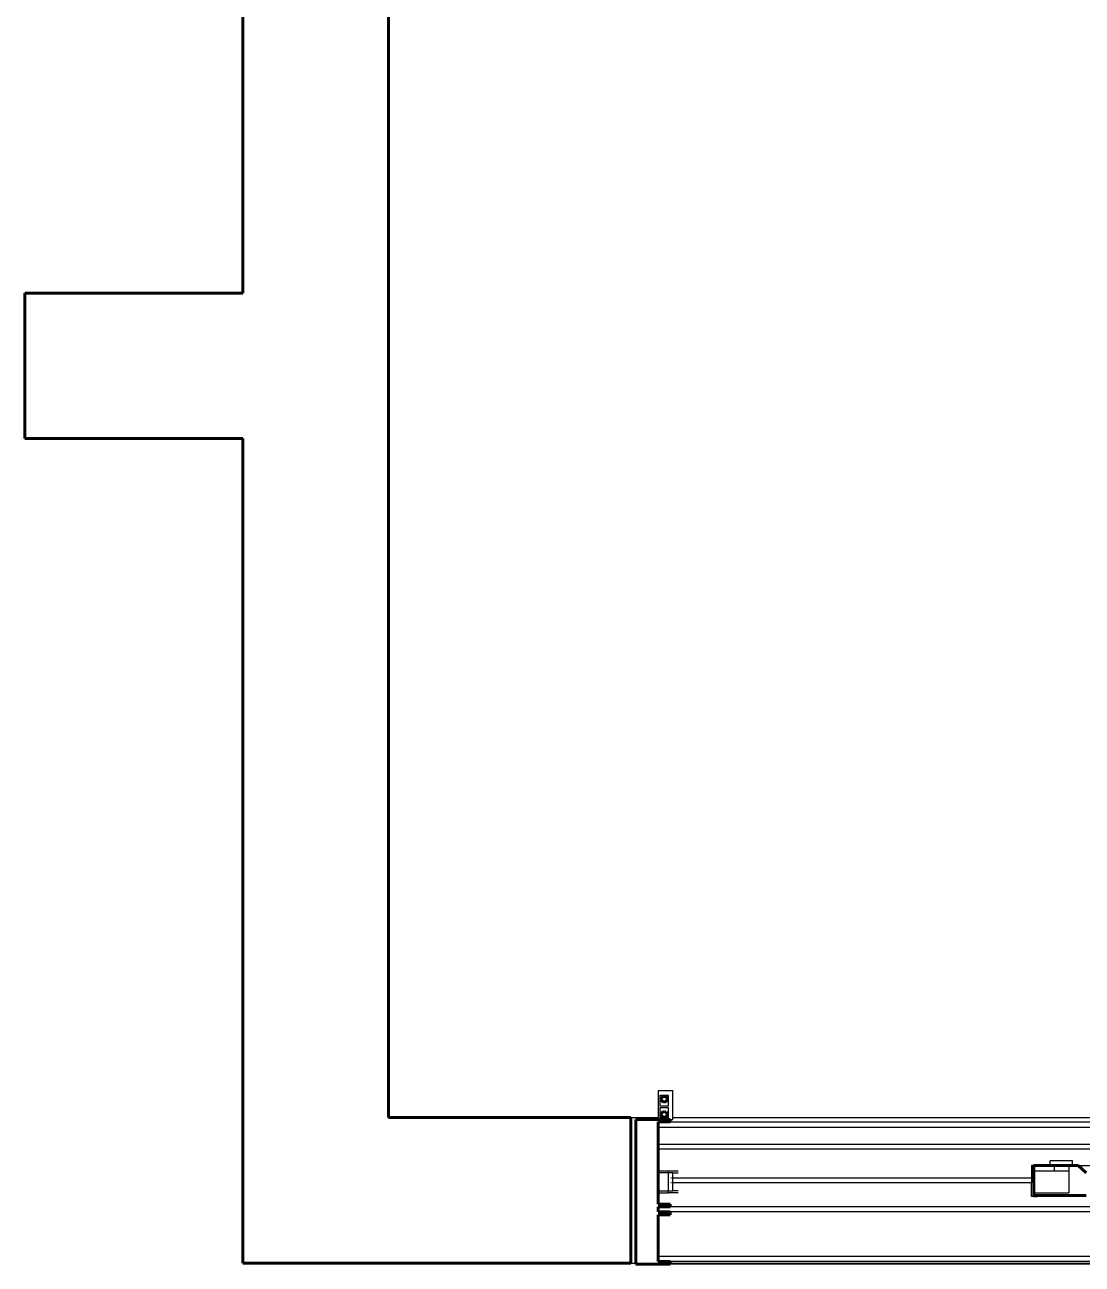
# Model space of a CAD drawing. Header units: metres. Extents: x 54.3 to 102.1, y 17 to 45.8.
# Drawn here: x 57.196 to 58.287, y 26.354 to 27.631 of the extents above; entities that cross this region are included whole.
import ezdxf

# ---------------------------------------------------------------- set-up
doc = ezdxf.new("R2010")
doc.units = ezdxf.units.M
doc.layers.add('A-WALL', color=6, linetype='Continuous', lineweight=60)

msp = doc.modelspace()

# ---------------------------------------------------------------- linework, layer by layer
for p, q in [((57.8496, 26.5325), (57.8644, 26.5325)), ((57.8496, 26.5325), (57.8496, 26.5048)), ((57.8601, 26.5275), (57.8512, 26.5275)), ((57.8512, 26.5275), (57.8512, 26.5167)), ((57.8601, 26.5167), (57.8601, 26.5275)), ((57.8644, 26.5048), (57.8644, 26.5325)), ((57.8512, 26.5221), (57.8513, 26.5221)), ((57.8512, 26.5167), (57.8601, 26.5167)), ((57.8512, 26.5152), (57.8512, 26.5044)), ((57.8512, 26.5152), (57.8601, 26.5152)), ((57.8601, 26.5044), (57.8601, 26.5152)), ((57.8212, 26.5048), (57.8496, 26.5048)), ((57.8496, 26.5029), (57.8496, 26.5048)), ((57.8512, 26.5044), (57.8601, 26.5044)), ((57.8617, 26.5029), (57.8644, 26.5029)), ((57.8644, 26.5048), (59.4212, 26.5048)), ((57.8644, 26.5029), (57.8644, 26.5048)), ((57.8496, 26.4948), (59.1647, 26.4948)), ((57.8617, 26.5002), (59.3864, 26.5002)), ((58.4304, 26.477), (57.8496, 26.477)), ((58.4304, 26.4722), (57.8496, 26.4722)), ((58.2368, 26.4552), (58.2345, 26.4552)), ((58.2345, 26.4552), (58.2345, 26.4422)), ((58.2539, 26.4552), (58.2539, 26.4605)), ((58.2539, 26.4605), (58.2769, 26.4605)), ((58.2578, 26.4552), (58.2578, 26.4498)), ((58.273, 26.4552), (58.273, 26.4498)), ((58.2769, 26.4552), (58.2769, 26.4605)), ((58.2825, 26.4552), (58.9653, 26.4552)), ((57.8496, 26.4498), (57.8599, 26.4498)), ((57.8599, 26.4476), (57.8496, 26.4476)), ((57.8599, 26.4498), (57.8599, 26.4476)), ((57.8599, 26.4498), (57.8701, 26.4498)), ((57.8599, 26.4476), (57.8599, 26.4293)), ((57.8646, 26.4476), (57.8599, 26.4476)), ((57.8632, 26.4421), (57.8625, 26.4421)), ((57.8643, 26.4421), (57.8638, 26.4421)), ((57.8646, 26.4421), (57.8645, 26.4421)), ((57.8646, 26.4421), (57.8646, 26.4476)), ((57.8646, 26.4476), (57.8701, 26.4476)), ((58.2345, 26.4422), (57.8646, 26.4421)), ((57.8646, 26.4373), (57.8646, 26.4421)), ((58.2345, 26.4422), (58.2345, 26.4383)), ((58.2345, 26.4383), (58.2345, 26.4374)), ((58.2368, 26.4498), (58.2578, 26.4498)), ((58.2368, 26.4423), (58.2369, 26.4423)), ((58.2368, 26.4411), (58.2369, 26.4411)), ((58.2369, 26.4423), (58.2369, 26.4411)), ((58.2369, 26.4355), (58.2369, 26.4411)), ((58.2578, 26.4498), (58.273, 26.4498)), ((58.273, 26.4498), (58.273, 26.4271)), ((57.8496, 26.4293), (57.8599, 26.4293)), ((57.8496, 26.4271), (57.8599, 26.4271)), ((57.8599, 26.4271), (57.8599, 26.4293)), ((57.8599, 26.4293), (57.8646, 26.4293)), ((57.8701, 26.4271), (57.8599, 26.4271)), ((57.8632, 26.4373), (57.8625, 26.4373)), ((57.8643, 26.4373), (57.8638, 26.4373)), ((57.8646, 26.4373), (57.8645, 26.4373)), ((58.2345, 26.4374), (57.8646, 26.4373)), ((57.8646, 26.4293), (57.8646, 26.4373)), ((57.8701, 26.4293), (57.8646, 26.4293)), ((58.2345, 26.4374), (58.2345, 26.4373)), ((58.2345, 26.4232), (58.2345, 26.4373)), ((58.2368, 26.4355), (58.2369, 26.4355)), ((58.2368, 26.4344), (58.2369, 26.4344)), ((58.2368, 26.4271), (58.2573, 26.4271)), ((58.2369, 26.4344), (58.2369, 26.4355)), ((58.2573, 26.4271), (58.2578, 26.4271)), ((58.2578, 26.4271), (58.273, 26.4271)), ((59.3864, 26.4127), (57.8617, 26.4127)), ((58.2368, 26.4232), (58.2345, 26.4232)), ((58.2368, 26.4245), (58.2368, 26.4232)), ((58.2368, 26.4232), (58.2402, 26.4232)), ((59.3864, 26.4075), (57.8617, 26.4075)), ((59.3984, 26.3616), (57.8496, 26.3616)), ((57.8212, 26.3548), (57.8265, 26.3548)), ((57.8265, 26.3548), (57.8617, 26.3548)), ((59.3864, 26.3563), (57.8617, 26.3563)), ((57.8617, 26.3548), (59.3864, 26.3548)), ((59.3864, 26.3536), (57.8617, 26.3536))]:
    msp.add_line(p, q)
at = {"layer": 'A-WALL'}
for p, q in [((57.4212, 27.3548), (57.4212, 31.5288)), ((57.5712, 31.5288), (57.5712, 27.3548)), ((57.4212, 27.3548), (57.1962, 27.3548)), ((57.1962, 27.3548), (57.1962, 27.2048)), ((57.5712, 27.3548), (57.5712, 27.2048)), ((57.1962, 27.2048), (57.4212, 27.2048)), ((57.4212, 26.3548), (57.4212, 27.2048)), ((57.5712, 27.2048), (57.5712, 26.5048)), ((57.8526, 26.5237), (57.8527, 26.5245)), ((57.8527, 26.523), (57.8526, 26.5237)), ((57.8527, 26.5245), (57.853, 26.5252)), ((57.853, 26.5223), (57.8527, 26.523)), ((57.853, 26.5252), (57.8535, 26.5258)), ((57.8535, 26.5217), (57.853, 26.5223)), ((57.8535, 26.5258), (57.8541, 26.5262)), ((57.8541, 26.5212), (57.8535, 26.5217)), ((57.8541, 26.5262), (57.8549, 26.5265)), ((57.8549, 26.5209), (57.8541, 26.5212)), ((57.8549, 26.5265), (57.8557, 26.5266)), ((57.8557, 26.5208), (57.8549, 26.5209)), ((57.8557, 26.5266), (57.8565, 26.5265)), ((57.8565, 26.5209), (57.8557, 26.5208)), ((57.8565, 26.5265), (57.8572, 26.5262)), ((57.8572, 26.5212), (57.8565, 26.5209)), ((57.8572, 26.5262), (57.8578, 26.5258)), ((57.8578, 26.5217), (57.8572, 26.5212)), ((57.8578, 26.5258), (57.8583, 26.5252)), ((57.8583, 26.5223), (57.8578, 26.5217)), ((57.8583, 26.5252), (57.8586, 26.5245)), ((57.8586, 26.523), (57.8583, 26.5223)), ((57.8586, 26.5245), (57.8588, 26.5237)), ((57.8588, 26.5237), (57.8586, 26.523)), ((57.5712, 26.5048), (57.8212, 26.5048)), ((57.8212, 26.5048), (57.8212, 26.3548)), ((57.8265, 26.5029), (57.8496, 26.5029)), ((57.8265, 26.5029), (57.8265, 26.3548)), ((57.8496, 26.5029), (57.8617, 26.5029)), ((57.8526, 26.508), (57.8527, 26.5087)), ((57.8527, 26.5073), (57.8526, 26.508)), ((57.8527, 26.5087), (57.853, 26.5094)), ((57.853, 26.5066), (57.8527, 26.5073)), ((57.853, 26.5094), (57.8535, 26.51)), ((57.8535, 26.506), (57.853, 26.5066)), ((57.8535, 26.51), (57.8541, 26.5105)), ((57.8541, 26.5055), (57.8535, 26.506)), ((57.8541, 26.5105), (57.8549, 26.5108)), ((57.8549, 26.5052), (57.8541, 26.5055)), ((57.8549, 26.5108), (57.8557, 26.5109)), ((57.8557, 26.5051), (57.8549, 26.5052)), ((57.8557, 26.5109), (57.8564, 26.5108)), ((57.8564, 26.5052), (57.8557, 26.5051)), ((57.8564, 26.5108), (57.8572, 26.5105)), ((57.8572, 26.5055), (57.8564, 26.5052)), ((57.8572, 26.5105), (57.8578, 26.51)), ((57.8578, 26.506), (57.8572, 26.5055)), ((57.8578, 26.51), (57.8583, 26.5094)), ((57.8583, 26.5066), (57.8578, 26.506)), ((57.8583, 26.5094), (57.8586, 26.5087)), ((57.8586, 26.5073), (57.8583, 26.5066)), ((57.8586, 26.5087), (57.8587, 26.508)), ((57.8587, 26.508), (57.8586, 26.5073)), ((57.8617, 26.5002), (57.8617, 26.5029)), ((57.8617, 26.5002), (57.8496, 26.5002)), ((57.8496, 26.5002), (57.8496, 26.4948)), ((57.8496, 26.477), (57.8496, 26.4948)), ((57.8496, 26.4722), (57.8496, 26.477)), ((57.8496, 26.4498), (57.8496, 26.4722)), ((58.2368, 26.4552), (58.2368, 26.4498)), ((58.2539, 26.4552), (58.2368, 26.4552)), ((58.2539, 26.4552), (58.2578, 26.4552)), ((58.2578, 26.4552), (58.273, 26.4552)), ((58.273, 26.4552), (58.2769, 26.4552)), ((58.2825, 26.4552), (58.2769, 26.4552)), ((58.2907, 26.4477), (58.2825, 26.4552)), ((57.8496, 26.4498), (57.8496, 26.4476)), ((57.8496, 26.4293), (57.8496, 26.4476)), ((58.2368, 26.4498), (58.2368, 26.4423)), ((58.2368, 26.4423), (58.2368, 26.4411)), ((58.2368, 26.4411), (58.2368, 26.4355)), ((57.8496, 26.4293), (57.8496, 26.4271)), ((57.8496, 26.4155), (57.8496, 26.4271)), ((58.2368, 26.4355), (58.2368, 26.4344)), ((58.2368, 26.4344), (58.2368, 26.4271)), ((58.2368, 26.4271), (58.2368, 26.4245)), ((57.8617, 26.4155), (57.8496, 26.4155)), ((57.8617, 26.4127), (57.8496, 26.4127)), ((57.8496, 26.4127), (57.8496, 26.4075)), ((57.8617, 26.4127), (57.8617, 26.4155)), ((58.2907, 26.4245), (58.2368, 26.4245)), ((57.8617, 26.4075), (57.8496, 26.4075)), ((57.8496, 26.4046), (57.8617, 26.4046)), ((57.8496, 26.3616), (57.8496, 26.4046)), ((57.8617, 26.4046), (57.8617, 26.4075)), ((57.8496, 26.3616), (57.8496, 26.3563)), ((57.8212, 26.3548), (57.4212, 26.3548)), ((57.8265, 26.3548), (57.8265, 26.3536)), ((57.8617, 26.3536), (57.8265, 26.3536)), ((57.8617, 26.3563), (57.8496, 26.3563)), ((57.8617, 26.3548), (57.8617, 26.3563)), ((57.8617, 26.3548), (57.8617, 26.3536))]:
    msp.add_line(p, q, dxfattribs=at)

doc.saveas('drawing.dxf')
